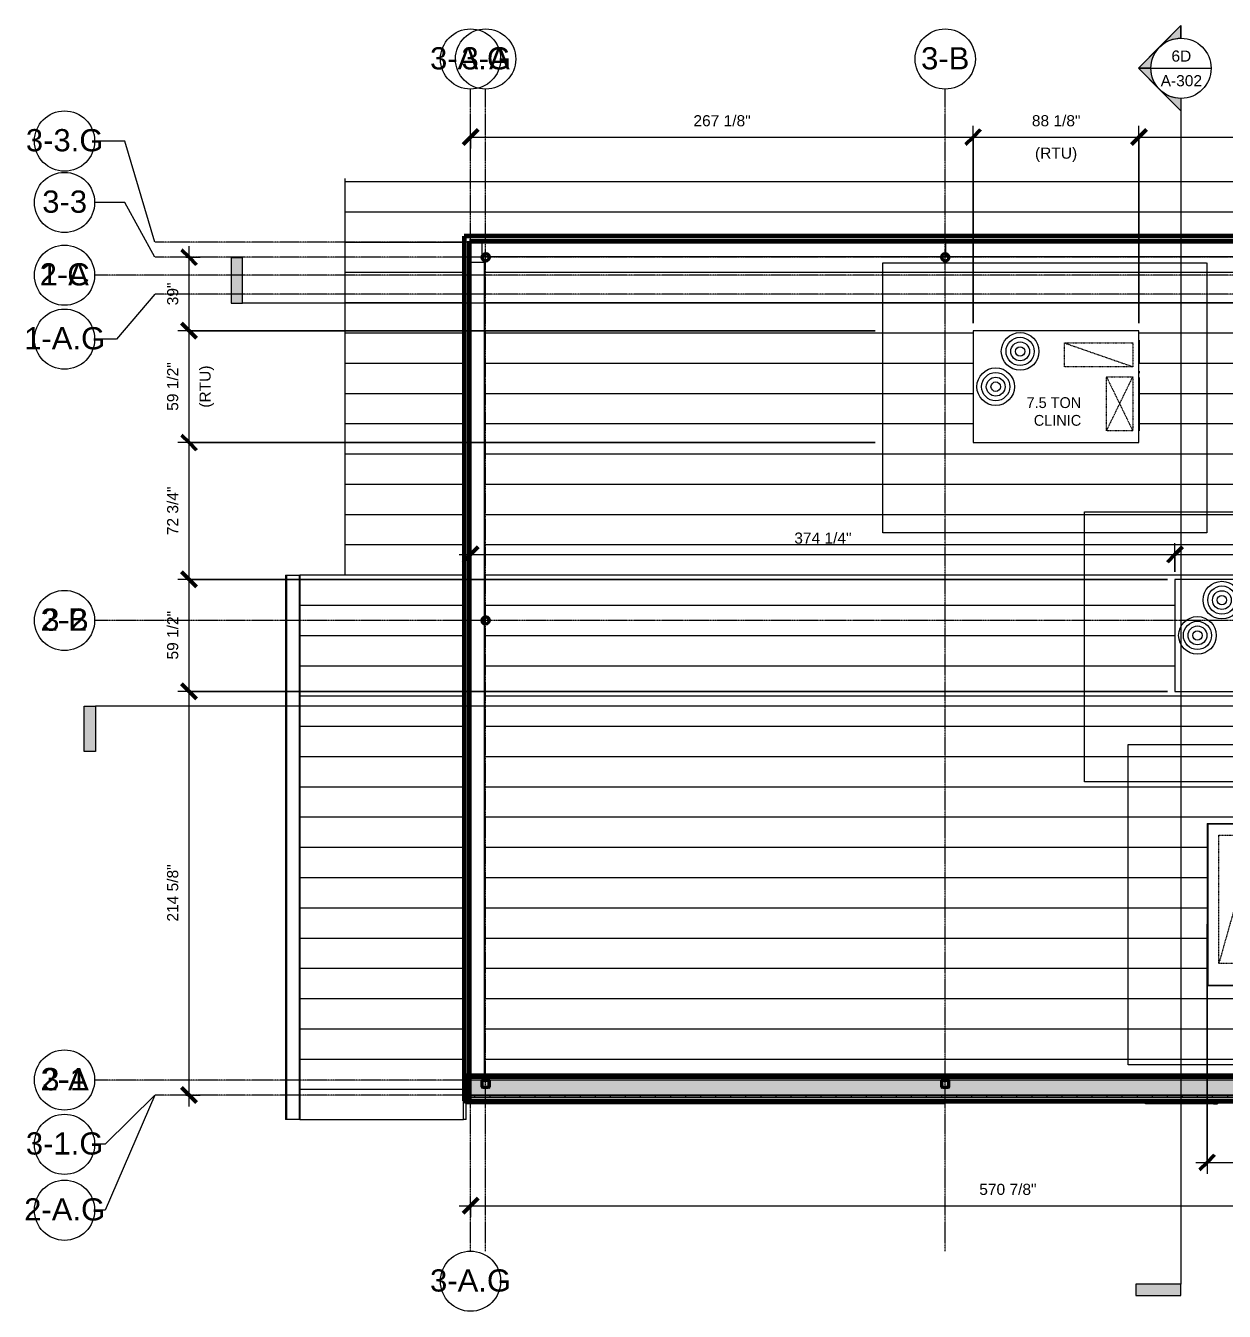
# Model space of a CAD drawing. Header units: inches. Extents: x 21314 to 29196, y -23522 to -20467.
# Drawn here: x 28073 to 28710, y -22910 to -22227 of the extents above; entities that cross this region are included whole.
import ezdxf

# ---------------------------------------------------------------- set-up
doc = ezdxf.new("R2010")
doc.units = ezdxf.units.IN
doc.header["$MEASUREMENT"] = 0
for name, pattern in [('Dash', [0.25, 0.125, -0.125]), ('Grid Line 1_2_', [0.875, 0.5, -0.125, 0.125, -0.125]), ('Hidden', [0.28125, 0.1875, -0.09375])]:
    doc.linetypes.add(name, pattern=pattern)
for name, color, linetype, lineweight in [('A-ANNO-DIMS', 211, 'Continuous', 9), ('A-ANNO-DIMS-64', 211, 'Continuous', 9), ('A-GLAZ-CWMG', 51, 'Continuous', 9), ('A-ROOF', 132, 'Continuous', 9), ('A-ROOF-OTLN', 132, 'Continuous', 9), ('A-ROOF-PATT', 132, 'Continuous', 9), ('A-WALL', 113, 'Continuous', 9), ('A-WALL-PATT', 111, 'Continuous', 25), ('G-ANNO-SYMB', 111, 'Continuous', 9), ('M-EQPM', 50, 'Continuous', 9), ('M-EQPM-HDLN', 50, 'Dash', 9), ('M-EQPM-IDEN', 50, 'Continuous', 9), ('S-BEAM', 12, 'Continuous', 9), ('S-COLS', 52, 'Continuous', 9), ('S-GRID', 1, 'Continuous', 9), ('S-GRID-IDEN', 1, 'Continuous', 9)]:
    doc.layers.add(name, color=color, linetype=linetype, lineweight=lineweight)
doc.styles.add('Arial_2', font='arial.ttf', dxfattribs={"height": 11.802395})
doc.styles.add('Arial_3', font='arial.ttf', dxfattribs={"height": 5.901198})
doc.styles.add('Century Gothic_1', font='GOTHIC.TTF', dxfattribs={"height": 5.748447})
doc.dimstyles.new('OD_Dimension', dxfattribs={"dimscale": 12, "dimtxt": 6, "dimasz": 0.666667, "dimexe": 0.5, "dimexo": 0.333333, "dimgap": 0.333333, "dimtad": 1, "dimdec": 3, "dimrnd": 0.125, "dimzin": 0, "dimdsep": 46, "dimlunit": 5, "dimtxsty": 'Arial_3', "dimblk1": 'OBLIQUE', "dimblk2": 'OBLIQUE', "dimsah": 1, "dimcen": 0.09, "dimdle": 0.5, "dimazin": 0, "dimtfac": 1, "dimtdec": 4, "dimtix": 1, "dimtmove": 0, "dimatfit": 3, "dimfxl": 0, "dimtvp": 1, "dimfrac": 2, "dimtolj": 1, "dimtzin": 0, "dimarcsym": 0})
pattern_1 = [(45, (6247.439, 0), (-6.3356768, 6.3356768), []), (45, (6247.439, 9.6), (-6.3356768, 6.3356768), [])]

# ---------------------------------------------------------------- blocks, each defined once
blk = doc.blocks.new('Girt_C - 8_D-14_ Callout 70')
at = {"layer": 'S-BEAM'}
for p, q in [((22691.6, -22349.37), (22691.6, -22341.74)), ((22691.6, -22341.74), (22691.6, -22349.37)), ((22691.76, -22342.2), (22691.6, -22342.2)), ((22691.61, -22341.66), (22691.74, -22341.66)), ((22691.74, -22341.66), (22691.76, -22342.2)), ((22691.77, -22342.13), (22691.75, -22341.55)), ((22691.76, -22342.2), (22691.77, -22342.13)), ((22691.76, -22348.91), (22691.6, -22348.91)), ((22691.76, -22348.91), (22691.74, -22349.44)), ((22691.75, -22349.55), (22691.77, -22348.98)), ((22691.77, -22348.98), (22691.76, -22348.91)), ((22314.02, -22349.55), (22315.55, -22349.55)), ((22315.78, -22349.55), (22553.25, -22349.55)), ((22553.48, -22349.55), (22556.8, -22349.55)), ((22557.03, -22349.55), (22691.61, -22349.55)), ((22691.74, -22349.44), (22691.61, -22349.44)), ((22691.61, -22349.55), (22691.75, -22349.55))]:
    blk.add_line(p, q, dxfattribs=at)
for centre, major_axis, start_param, end_param in [((22691.61, -22341.74), (0, 0.188), 0, 1.570796), ((22691.61, -22341.74), (0, 0.0782), 0.053099, 1.570796), ((22691.61, -22349.37), (0, 0.0782), 1.570796, 3.104544), ((22691.61, -22349.37), (0, 0.188), 1.570796, 3.141593)]:
    blk.add_ellipse(centre, major_axis=major_axis, ratio=0.041631, start_param=start_param, end_param=end_param, dxfattribs=at)
blk = doc.blocks.new('Carrier_48TC_St_ Callout 71')
at = {"layer": 'M-EQPM', "linetype": 'Hidden'}
for p, q in [((-92.06, -77.75), (-92.06, 65.75)), ((-92.06, 65.75), (80.06, 65.75)), ((80.06, 65.75), (80.06, -77.75)), ((80.06, -77.75), (-92.06, -77.75))]:
    blk.add_line(p, q, dxfattribs=at)
at = {"layer": 'M-EQPM'}
for p, q in [((44.06, 29.75), (-44.06, 29.75)), ((-44.06, 29.75), (-44.06, -29.75)), ((44.06, -29.75), (44.06, 29.75)), ((44.19, 24.75), (44.06, 24.75)), ((44.19, 24.75), (44.19, 12.12)), ((44.06, 12.12), (44.19, 12.12)), ((44.19, 8.15), (44.06, 8.15)), ((44.06, 7.1), (44.19, 7.1)), ((44.19, 8.13), (44.19, 8.15)), ((44.19, 8.15), (44.19, 7.1)), ((44.19, 7.1), (44.19, 7.12)), ((44.19, 4.87), (44.06, 4.87)), ((44.19, 4.87), (44.19, -23.5)), ((44.06, -23.5), (44.19, -23.5)), ((-44.06, -29.75), (44.06, -29.75))]:
    blk.add_line(p, q, dxfattribs=at)
for centre, radius in [((-19.06, 18.75), 10), ((-19.06, 18.75), 7.5), ((-19.06, 18.75), 5), ((-19.06, 18.75), 2.5), ((-32.06, 0), 10), ((-32.06, 0), 7.5), ((-32.06, 0), 5), ((-32.06, 0), 2.5)]:
    blk.add_circle(centre, radius, dxfattribs=at)
at = {"layer": 'M-EQPM-HDLN'}
for p, q in [((4.44, 23.25), (40.81, 10.62)), ((4.44, 10.62), (4.44, 23.25)), ((4.44, 23.25), (40.81, 23.25)), ((40.81, 23.25), (40.81, 10.62)), ((40.81, 10.62), (4.44, 10.62)), ((26.81, -23.5), (40.81, 5.25)), ((26.81, 5.25), (40.81, -23.5)), ((26.81, -23.5), (26.81, 5.25)), ((26.81, 5.25), (40.81, 5.25)), ((40.81, 5.25), (40.81, -23.5)), ((40.81, -23.5), (26.81, -23.5))]:
    blk.add_line(p, q, dxfattribs=at)
blk = doc.blocks.new('Rectangular Mul_ Callout 72')
at = {"layer": 'A-GLAZ-CWMG'}
for p, q in [((22313.77, -22799.93), (22277.7, -22799.93)), ((22313.77, -22798.62), (22313.77, -22799.93))]:
    blk.add_line(p, q, dxfattribs=at)
blk = doc.blocks.new('Rectangular Mul_ Callout 73')
at = {"layer": 'A-GLAZ-CWMG'}
blk.add_line((22277.7, -22799.93), (22241.52, -22799.93), dxfattribs=at)
blk = doc.blocks.new('Girt_C - 8_D-14_ Callout 71')
at = {"layer": 'S-BEAM'}
for p, q in [((22061.14, -22352.55), (22061.33, -22352.55)), ((22061.33, -22352.55), (22068.95, -22352.55)), ((22068.95, -22352.55), (22069.14, -22352.55)), ((22069.14, -22541.13), (22069.14, -22352.55)), ((22069.14, -22544.71), (22069.14, -22541.39)), ((22069.14, -22785.05), (22069.14, -22544.98))]:
    blk.add_line(p, q, dxfattribs=at)
blk = doc.blocks.new('Girt_C - 8_D-14_ Callout 72')
at = {"layer": 'S-BEAM'}
for p, q in [((22067.89, -22341.74), (22067.89, -22341.55)), ((22067.89, -22349.18), (22067.89, -22341.74)), ((22314.02, -22341.55), (22314.02, -22341.74)), ((22314.02, -22341.74), (22314.02, -22348.1)), ((22314.02, -22348.29), (22314.02, -22349.37)), ((22068.02, -22349.55), (22071.35, -22349.55)), ((22071.57, -22349.55), (22312, -22349.55)), ((22312.23, -22349.55), (22314.02, -22349.55)), ((22314.02, -22349.37), (22314.02, -22349.55))]:
    blk.add_line(p, q, dxfattribs=at)
blk = doc.blocks.new('Rectangular Mul_ Callout 74')
at = {"layer": 'A-GLAZ-CWMG'}
blk.add_line((22060.58, -22799.93), (22059.4, -22799.93), dxfattribs=at)
blk = doc.blocks.new('Rectangular Mul_ Callout 75')
at = {"layer": 'A-GLAZ-CWMG'}
for p, q in [((-2, 0.19), (-2, 1.5)), ((-2, 1.5), (0, 1.5)), ((0, 1.5), (0, 0.19))]:
    blk.add_line(p, q, dxfattribs=at)
blk = doc.blocks.new('Rectangular Mul_ Callout 76')
at = {"layer": 'A-GLAZ-CWMG'}
for p, q in [((22458.52, -22799.93), (22421.33, -22799.93)), ((22458.52, -22798.62), (22458.52, -22799.93))]:
    blk.add_line(p, q, dxfattribs=at)
blk = doc.blocks.new('Rectangular Mul_ Callout 77')
at = {"layer": 'A-GLAZ-CWMG'}
for p, q in [((22420.33, -22799.93), (22420.33, -22798.62)), ((22421.33, -22799.93), (22420.33, -22799.93))]:
    blk.add_line(p, q, dxfattribs=at)
blk = doc.blocks.new('HSS-Hollow Stru_ Callout 70')
at = {"layer": 'S-BEAM'}
for p, q in [((22059.4, -22808.3), (22059.4, -22798.62)), ((22058.08, -22808.3), (22057.87, -22808.3)), ((22059.12, -22808.3), (22058.08, -22808.3)), ((22059.36, -22808.3), (22059.12, -22808.3)), ((22059.4, -22808.3), (22059.36, -22808.3))]:
    blk.add_line(p, q, dxfattribs=at)
blk = doc.blocks.new('AHU-Rooftop-Car_ Callout 70')
at = {"layer": 'M-EQPM', "linetype": 'Hidden'}
for p, q in [((-105.94, -85.19), (-105.94, 85.19)), ((-105.94, 85.19), (99.94, 85.19)), ((99.94, 85.19), (99.94, -85.19)), ((99.94, -85.19), (-105.94, -85.19))]:
    blk.add_line(p, q, dxfattribs=at)
at = {"layer": 'M-EQPM'}
for p, q in [((-63.94, 43.19), (63.94, 43.19)), ((-63.94, 43.19), (-63.94, -43.19)), ((-63.47, 42.47), (-63.47, -42.47)), ((-63.47, 42.47), (-63.47, -42.47)), ((63.22, 42.72), (-63.22, 42.72)), ((63.22, 42.72), (-63.22, 42.72)), ((-22.27, 42.72), (-22.27, -42.72)), ((-21.27, 42.72), (-21.27, -42.72)), ((19.41, 42.72), (19.41, -42.72)), ((20.91, 42.72), (20.91, -42.72)), ((63.47, -42.47), (63.47, 42.47)), ((63.47, -42.47), (63.47, 42.47)), ((63.94, -43.19), (63.94, 43.19)), ((-0.68, -43.19), (-63.94, -43.19)), ((-63.22, -42.72), (63.22, -42.72)), ((-63.22, -42.72), (63.22, -42.72)), ((-0.68, -42.72), (-0.68, -46.34)), ((-0.68, -46.34), (9.32, -46.34)), ((9.32, -46.34), (9.32, -42.72)), ((14.91, -43.19), (9.32, -43.19)), ((14.91, -42.72), (14.91, -46.34)), ((14.91, -46.34), (18.41, -46.34)), ((18.41, -46.34), (18.41, -42.72)), ((63.94, -43.19), (18.41, -43.19))]:
    blk.add_line(p, q, dxfattribs=at)
for centre, radius in [((48.09, 26.19), 12), ((48.09, 26.19), 3), ((34.41, 0), 12), ((34.41, 0), 3), ((48.09, -26.19), 12), ((48.09, -26.19), 3)]:
    blk.add_circle(centre, radius, dxfattribs=at)
for centre, start, end in [((-63.22, 42.47), 90, 180), ((-63.22, 42.47), 90, 180), ((63.22, 42.47), 0, 90), ((63.22, 42.47), 0, 90), ((-63.22, -42.47), 180, 270), ((-63.22, -42.47), 180, 270), ((63.22, -42.47), 270, 0), ((63.22, -42.47), 270, 0)]:
    blk.add_arc(centre, 0.25, start, end, dxfattribs=at)
at = {"layer": 'M-EQPM-HDLN'}
for p, q in [((-38.44, 36.94), (-57.69, -31.19)), ((-57.69, -31.19), (-57.69, 36.94)), ((-57.69, 36.94), (-38.44, 36.94)), ((-38.44, 36.94), (-38.44, -31.19)), ((-10.19, 36.94), (15.31, -24.69)), ((-10.19, -24.69), (15.31, 36.94)), ((-10.19, -24.69), (-10.19, 36.94)), ((-10.19, 36.94), (15.31, 36.94)), ((15.31, 36.94), (15.31, -24.69)), ((15.31, -24.69), (-10.19, -24.69)), ((-38.44, -31.19), (-57.69, -31.19))]:
    blk.add_line(p, q, dxfattribs=at)
blk = doc.blocks.new('Grid - Grid Hea_ Callout 70')
at = {"layer": 'S-GRID-IDEN'}
blk.add_circle((0, 0), 0.25, dxfattribs=at)
blk = doc.blocks.new('Section - 3_32__ Callout 70')
at = {"layer": 'G-ANNO-SYMB'}
blk.add_hatch(color=256, dxfattribs=at).paths.add_polyline_path([(0, 0.375), (0, 0), (-0.09375, 0), (-0.09375, 0.375)], flags=0)
for p, q in [((0, 0.375), (-0.09375, 0.375)), ((-0.09375, 0.375), (-0.09375, 0)), ((0, 0), (0, 0.375)), ((-0.09375, 0), (0, 0))]:
    blk.add_line(p, q, dxfattribs=at)
blk = doc.blocks.new('Section - Secti_ Callout 70')
at = {"layer": 'G-ANNO-SYMB'}
h = blk.add_hatch(color=256, dxfattribs=at)
edge = h.paths.add_edge_path(flags=0)
edge.add_line((-0.427, 0.177), (-0.25, 0.354))
edge.add_line((-0.25, 0.354), (-0.25, 0.25))
edge.add_arc((-0.25, 0), 0.25, 90, 135)
h = blk.add_hatch(color=256, dxfattribs=at)
edge = h.paths.add_edge_path(flags=0)
edge.add_arc((-0.25, 0), 0.25, 45, 90)
edge.add_line((-0.25, 0.25), (-0.25, 0.354))
edge.add_line((-0.25, 0.354), (-0.073, 0.177))
h = blk.add_hatch(color=256, dxfattribs=at)
edge = h.paths.add_edge_path(flags=0)
edge.add_arc((-0.25, 0), 0.25, 137.9216, 180)
edge.add_line((-0.5, 0), (-0.604, 0))
edge.add_line((-0.604, 0), (-0.436, 0.168))
h = blk.add_hatch(color=256, dxfattribs=at)
edge = h.paths.add_edge_path(flags=0)
edge.add_line((-0.064, 0.168), (0.104, 0))
edge.add_line((0.104, 0), (0, 0))
edge.add_arc((-0.25, 0), 0.25, 0, 42.0784)
for p, q in [((-0.25, 0.354), (-0.604, 0)), ((-0.25, 0.354), (-0.427, 0.177)), ((-0.25, 0.354), (0.104, 0)), ((-0.25, 0.25), (-0.25, 0.354)), ((-0.073, 0.177), (-0.25, 0.354)), ((-0.25, 0.354), (-0.25, 0.25)), ((-0.436, 0.168), (-0.604, 0)), ((0.104, 0), (-0.064, 0.168)), ((-0.604, 0), (-0.5, 0)), ((0, 0), (0.104, 0)), ((-0.5, 0), (-0.604, 0)), ((0, 0), (0.104, 0))]:
    blk.add_line(p, q, dxfattribs=at)
for start, end in [(360, 180), (90, 135), (45, 90), (137.9216, 180), (0, 42.0784), (180, 360)]:
    blk.add_arc((-0.25, 0), 0.25, start, end, dxfattribs=at)
blk = doc.blocks.new('DIMBLOCK22-Roof_ Callout 70')
at = {"layer": 'A-ANNO-DIMS-64'}
for p, q in [((28576.14, -22385.05), (28576.14, -22280.17)), ((28309.08, -22284.51), (28309.08, -22292.17)), ((28309.08, -22286.17), (28309.08, -22284.51)), ((28309.08, -22286.17), (28576.14, -22286.17)), ((28576.14, -22286.17), (28576.14, -22385.05))]:
    blk.add_line(p, q, dxfattribs=at)
at = {"layer": 'A-ANNO-DIMS-64', "lineweight": 50}
for p, q in [((28309.08, -22286.17), (28305.08, -22290.17)), ((28309.08, -22286.17), (28313.08, -22282.17)), ((28576.14, -22286.17), (28572.14, -22290.17)), ((28576.14, -22286.17), (28580.14, -22282.17))]:
    blk.add_line(p, q, dxfattribs=at)
at = {"layer": 'A-ANNO-DIMS-64', "color": 0, "insert": (28427.52, -22274.51), "char_height": 5.901, "width": 36.2215, "attachment_point": 1, "line_spacing_factor": 0.938532, "style": 'Arial_3'}
blk.add_mtext('267 1/8"', dxfattribs=at)
blk = doc.blocks.new('_Oblique')
at = {"color": 0, "linetype": 'ByBlock', "lineweight": -2}
blk.add_line((-0.5, -0.5), (0.5, 0.5), dxfattribs=at)
blk = doc.blocks.new('DIMBLOCK23-Roof_ Callout 70')
at = {"layer": 'A-ANNO-DIMS-64'}
for p, q in [((28576.14, -22385.05), (28576.14, -22280.17)), ((28664.27, -22385.05), (28664.27, -22280.17)), ((28576.14, -22286.17), (28664.27, -22286.17)), ((28576.14, -22286.17), (28576.14, -22385.05)), ((28664.27, -22286.17), (28664.27, -22385.05))]:
    blk.add_line(p, q, dxfattribs=at)
at = {"layer": 'A-ANNO-DIMS-64', "lineweight": 50}
for p, q in [((28576.14, -22286.17), (28572.14, -22290.17)), ((28576.14, -22286.17), (28580.14, -22282.17)), ((28664.27, -22286.17), (28660.27, -22290.17)), ((28664.27, -22286.17), (28668.27, -22282.17))]:
    blk.add_line(p, q, dxfattribs=at)
at = {"layer": 'A-ANNO-DIMS-64', "color": 0, "char_height": 5.901, "attachment_point": 1, "line_spacing_factor": 0.938532, "style": 'Arial_3'}
for s, insert, width in [('88 1/8"', (28607.37, -22274.51), 30.7938), ('(RTU)', (28609.03, -22291.74), 26.8062)]:
    blk.add_mtext(s, dxfattribs=dict(at, insert=insert, width=width))
blk = doc.blocks.new('DIMBLOCK24-Roof_ Callout 70')
at = {"layer": 'A-ANNO-DIMS-64'}
for p, q in [((28664.27, -22385.05), (28664.27, -22280.17)), ((28804.58, -22385.05), (28804.58, -22280.17)), ((28664.27, -22286.17), (28804.58, -22286.17)), ((28664.27, -22286.17), (28664.27, -22385.05)), ((28804.58, -22286.17), (28804.58, -22385.05))]:
    blk.add_line(p, q, dxfattribs=at)
at = {"layer": 'A-ANNO-DIMS-64', "lineweight": 50}
for p, q in [((28664.27, -22286.17), (28660.27, -22290.17)), ((28664.27, -22286.17), (28668.27, -22282.17)), ((28804.58, -22286.17), (28800.58, -22290.17)), ((28804.58, -22286.17), (28808.58, -22282.17))]:
    blk.add_line(p, q, dxfattribs=at)
at = {"layer": 'A-ANNO-DIMS-64', "color": 0, "insert": (28719.33, -22274.51), "char_height": 5.901, "width": 36.2215, "attachment_point": 1, "line_spacing_factor": 0.938532, "style": 'Arial_3'}
blk.add_mtext('140 1/4"', dxfattribs=at)
blk = doc.blocks.new('DIMBLOCK29-Roof_ Callout 70')
at = {"layer": 'A-ANNO-DIMS-64'}
for p, q in [((28679.36, -22580.74), (28153.48, -22580.74)), ((28159.48, -22801.3), (28159.48, -22580.74)), ((28159.48, -22580.74), (28679.36, -22580.74)), ((28157.82, -22795.3), (28165.48, -22795.3)), ((28159.48, -22795.3), (28157.82, -22795.3))]:
    blk.add_line(p, q, dxfattribs=at)
at = {"layer": 'A-ANNO-DIMS-64', "lineweight": 50}
for p, q in [((28159.48, -22580.74), (28155.48, -22576.74)), ((28159.48, -22580.74), (28163.48, -22584.74)), ((28159.48, -22795.3), (28155.48, -22791.3)), ((28159.48, -22795.3), (28163.48, -22799.3))]:
    blk.add_line(p, q, dxfattribs=at)
at = {"layer": 'A-ANNO-DIMS-64', "color": 0, "insert": (28147.83, -22703.11), "char_height": 5.901, "width": 36.2215, "attachment_point": 1, "rotation": 90, "line_spacing_factor": 0.938532, "style": 'Arial_3'}
blk.add_mtext('214 5/8"', dxfattribs=at)
blk = doc.blocks.new('DIMBLOCK30-Roof_ Callout 70')
at = {"layer": 'A-ANNO-DIMS-64', "lineweight": 50}
for p, q in [((28159.48, -22521.24), (28155.48, -22517.24)), ((28159.48, -22521.24), (28163.48, -22525.24)), ((28159.48, -22580.74), (28155.48, -22576.74)), ((28159.48, -22580.74), (28163.48, -22584.74))]:
    blk.add_line(p, q, dxfattribs=at)
at = {"layer": 'A-ANNO-DIMS-64'}
for p, q in [((28679.36, -22521.24), (28153.48, -22521.24)), ((28159.48, -22580.74), (28159.48, -22521.24)), ((28159.48, -22521.24), (28679.36, -22521.24)), ((28679.36, -22580.74), (28153.48, -22580.74)), ((28159.48, -22580.74), (28679.36, -22580.74))]:
    blk.add_line(p, q, dxfattribs=at)
at = {"layer": 'A-ANNO-DIMS-64', "color": 0, "insert": (28147.83, -22563.82), "char_height": 5.901, "width": 30.7938, "attachment_point": 1, "rotation": 90, "line_spacing_factor": 0.938532, "style": 'Arial_3'}
blk.add_mtext('59 1/2"', dxfattribs=at)
blk = doc.blocks.new('DIMBLOCK31-Roof_ Callout 70')
at = {"layer": 'A-ANNO-DIMS-64', "lineweight": 50}
for p, q in [((28159.48, -22448.55), (28155.48, -22444.55)), ((28159.48, -22448.55), (28163.48, -22452.55)), ((28159.48, -22521.24), (28155.48, -22517.24)), ((28159.48, -22521.24), (28163.48, -22525.24))]:
    blk.add_line(p, q, dxfattribs=at)
at = {"layer": 'A-ANNO-DIMS-64'}
for p, q in [((28524.14, -22448.55), (28153.48, -22448.55)), ((28159.48, -22521.24), (28159.48, -22448.55)), ((28159.48, -22448.55), (28524.14, -22448.55)), ((28679.36, -22521.24), (28153.48, -22521.24)), ((28159.48, -22521.24), (28679.36, -22521.24))]:
    blk.add_line(p, q, dxfattribs=at)
at = {"layer": 'A-ANNO-DIMS-64', "color": 0, "insert": (28147.83, -22497.73), "char_height": 5.901, "width": 30.7938, "attachment_point": 1, "rotation": 90, "line_spacing_factor": 0.938532, "style": 'Arial_3'}
blk.add_mtext('72 3/4"', dxfattribs=at)
blk = doc.blocks.new('DIMBLOCK32-Roof_ Callout 70')
at = {"layer": 'A-ANNO-DIMS-64'}
for p, q in [((28524.14, -22389.05), (28153.48, -22389.05)), ((28159.48, -22448.55), (28159.48, -22389.05)), ((28159.48, -22389.05), (28524.14, -22389.05)), ((28524.14, -22448.55), (28153.48, -22448.55)), ((28159.48, -22448.55), (28524.14, -22448.55))]:
    blk.add_line(p, q, dxfattribs=at)
at = {"layer": 'A-ANNO-DIMS-64', "lineweight": 50}
for p, q in [((28159.48, -22389.05), (28155.48, -22385.05)), ((28159.48, -22389.05), (28163.48, -22393.05)), ((28159.48, -22448.55), (28155.48, -22444.55)), ((28159.48, -22448.55), (28163.48, -22452.55))]:
    blk.add_line(p, q, dxfattribs=at)
at = {"layer": 'A-ANNO-DIMS-64', "color": 0, "char_height": 5.901, "attachment_point": 1, "rotation": 90, "line_spacing_factor": 0.938532, "style": 'Arial_3'}
for s, insert, width in [('59 1/2"', (28147.83, -22431.63), 30.7938), ('(RTU)', (28165.06, -22429.97), 26.8062)]:
    blk.add_mtext(s, dxfattribs=dict(at, insert=insert, width=width))
blk = doc.blocks.new('DIMBLOCK33-Roof_ Callout 70')
at = {"layer": 'A-ANNO-DIMS-64', "lineweight": 50}
for p, q in [((28159.48, -22350.05), (28155.48, -22346.05)), ((28159.48, -22350.05), (28163.48, -22354.05)), ((28159.48, -22389.05), (28155.48, -22385.05)), ((28159.48, -22389.05), (28163.48, -22393.05))]:
    blk.add_line(p, q, dxfattribs=at)
at = {"layer": 'A-ANNO-DIMS-64'}
for p, q in [((28159.48, -22389.05), (28159.48, -22344.05)), ((28157.82, -22350.05), (28165.48, -22350.05)), ((28159.48, -22350.05), (28157.82, -22350.05)), ((28524.14, -22389.05), (28153.48, -22389.05)), ((28159.48, -22389.05), (28524.14, -22389.05))]:
    blk.add_line(p, q, dxfattribs=at)
at = {"layer": 'A-ANNO-DIMS-64', "color": 0, "insert": (28147.83, -22375.55), "char_height": 5.901, "width": 14.4, "attachment_point": 1, "rotation": 90, "line_spacing_factor": 0.938532, "style": 'Arial_3'}
blk.add_mtext('39"', dxfattribs=at)
blk = doc.blocks.new('DIMBLOCK39-Roof_ Callout 70')
at = {"layer": 'A-ANNO-DIMS-64'}
for p, q in [((28879.95, -22548.43), (28879.95, -22860.12)), ((28879.95, -22854.12), (28879.95, -22548.43)), ((28303.08, -22854.12), (28879.95, -22854.12)), ((28309.08, -22852.46), (28309.08, -22860.12)), ((28309.08, -22854.12), (28309.08, -22852.46))]:
    blk.add_line(p, q, dxfattribs=at)
at = {"layer": 'A-ANNO-DIMS-64', "lineweight": 50}
for p, q in [((28309.08, -22854.12), (28305.08, -22858.12)), ((28309.08, -22854.12), (28313.08, -22850.12)), ((28879.95, -22854.12), (28875.95, -22858.12)), ((28879.95, -22854.12), (28883.95, -22850.12))]:
    blk.add_line(p, q, dxfattribs=at)
at = {"layer": 'A-ANNO-DIMS-64', "color": 0, "insert": (28579.42, -22842.46), "char_height": 5.901, "width": 36.2215, "attachment_point": 1, "line_spacing_factor": 0.938532, "style": 'Arial_3'}
blk.add_mtext('570 7/8"', dxfattribs=at)
blk = doc.blocks.new('DIMBLOCK42-Roof_ Callout 70')
at = {"layer": 'A-ANNO-DIMS-64'}
for p, q in [((28700.49, -22704.43), (28700.49, -22837.08)), ((28700.49, -22831.08), (28700.49, -22704.43)), ((28828.36, -22704.43), (28828.36, -22837.08)), ((28828.36, -22831.08), (28828.36, -22704.43)), ((28694.49, -22831.08), (28828.36, -22831.08))]:
    blk.add_line(p, q, dxfattribs=at)
at = {"layer": 'A-ANNO-DIMS-64', "lineweight": 50}
for p, q in [((28700.49, -22831.08), (28704.49, -22827.08)), ((28828.36, -22831.08), (28832.36, -22827.08)), ((28700.49, -22831.08), (28696.49, -22835.08)), ((28828.36, -22831.08), (28824.36, -22835.08))]:
    blk.add_line(p, q, dxfattribs=at)
at = {"layer": 'A-ANNO-DIMS-64', "color": 0, "insert": (28749.33, -22819.42), "char_height": 5.901, "width": 36.2215, "attachment_point": 1, "line_spacing_factor": 0.938532, "style": 'Arial_3'}
blk.add_mtext('127 7/8"', dxfattribs=at)
blk = doc.blocks.new('DIMBLOCK44-Roof_ Callout 70')
at = {"layer": 'A-ANNO-DIMS-64', "lineweight": 50}
for p, q in [((28309.08, -22507.99), (28313.08, -22503.99)), ((28683.36, -22507.99), (28687.36, -22503.99)), ((28309.08, -22507.99), (28305.08, -22511.99)), ((28683.36, -22507.99), (28679.36, -22511.99))]:
    blk.add_line(p, q, dxfattribs=at)
at = {"layer": 'A-ANNO-DIMS-64'}
for p, q in [((28309.08, -22506.33), (28309.08, -22513.99)), ((28309.08, -22507.99), (28309.08, -22506.33)), ((28683.36, -22517.24), (28683.36, -22501.99)), ((28303.08, -22507.99), (28683.36, -22507.99)), ((28683.36, -22507.99), (28683.36, -22517.24))]:
    blk.add_line(p, q, dxfattribs=at)
at = {"layer": 'A-ANNO-DIMS-64', "color": 0, "insert": (28481.13, -22496.33), "char_height": 5.901, "width": 36.2215, "attachment_point": 1, "line_spacing_factor": 0.938532, "style": 'Arial_3'}
blk.add_mtext('374 1/4"', dxfattribs=at)
blk = doc.blocks.new('DIMBLOCK45-Roof_ Callout 70')
at = {"layer": 'A-ANNO-DIMS-64'}
for p, q in [((28683.36, -22517.24), (28683.36, -22501.99)), ((28771.49, -22517.24), (28771.49, -22501.99)), ((28683.36, -22507.99), (28777.49, -22507.99)), ((28683.36, -22507.99), (28683.36, -22517.24)), ((28771.49, -22507.99), (28771.49, -22517.24))]:
    blk.add_line(p, q, dxfattribs=at)
at = {"layer": 'A-ANNO-DIMS-64', "lineweight": 50}
for p, q in [((28683.36, -22507.99), (28687.36, -22503.99)), ((28771.49, -22507.99), (28775.49, -22503.99)), ((28683.36, -22507.99), (28679.36, -22511.99)), ((28771.49, -22507.99), (28767.49, -22511.99))]:
    blk.add_line(p, q, dxfattribs=at)
at = {"layer": 'A-ANNO-DIMS-64', "color": 0, "insert": (28714.59, -22496.33), "char_height": 5.901, "width": 30.7938, "attachment_point": 1, "line_spacing_factor": 0.938532, "style": 'Arial_3'}
blk.add_mtext('88 1/8"', dxfattribs=at)

msp = doc.modelspace()

# ---------------------------------------------------------------- hatches: boundary and pattern name
at = {"layer": 'A-ROOF-PATT'}
h = msp.add_hatch(dxfattribs=at)
h.set_pattern_fill('FP_26', color=256, style=0, pattern_type=2)
h.set_pattern_definition([(0, (6285.112, -180.953), (0, 16.082), [])])
h.paths.add_polyline_path([(28218.3288, -22808.3028), (28305.3288, -22808.3028), (28305.3288, -22786.5528), (28305.7663, -22786.5528), (28305.7663, -22338.7403), (28947.2038, -22338.7403), (28947.2038, -22341.5528), (28939.1837, -22341.5779), (28939.2008, -22342.1987), (28939.043, -22342.1987), (28939.043, -22348.908), (28939.2007, -22348.908), (28939.182, -22349.5528), (28804.4647, -22349.5528), (28804.5788, -22350.0528), (28804.357, -22350.9503), (28803.8258, -22351.6165), (28803.0239, -22352.0027), (28802.1338, -22352.0027), (28801.3245, -22351.6073), (28800.7769, -22350.9206), (28800.5788, -22350.0528), (28800.6929, -22349.5528), (28563.2147, -22349.553), (28563.3288, -22350.0528), (28563.107, -22350.9503), (28562.5758, -22351.6165), (28561.7739, -22352.0027), (28560.8838, -22352.0027), (28560.0745, -22351.6073), (28559.5269, -22350.9206), (28559.3288, -22350.0528), (28559.4429, -22349.5528), (28319.0097, -22349.5528), (28319.1238, -22350.0528), (28318.902, -22350.9503), (28318.3708, -22351.6165), (28317.5689, -22352.0027), (28316.6788, -22352.0027), (28315.8695, -22351.6073), (28315.3219, -22350.9206), (28315.1238, -22350.0528), (28315.3288, -22349.1553), (28315.3288, -22341.5528), (28308.5788, -22341.5779), (28308.6039, -22352.5528), (28316.5788, -22352.5528), (28316.5788, -22541.1294), (28316.6338, -22541.103), (28317.5239, -22541.103), (28318.3331, -22541.4983), (28318.8808, -22542.185), (28319.0788, -22543.0528), (28318.857, -22543.9503), (28318.3258, -22544.6165), (28317.5239, -22545.0027), (28316.5788, -22545.0218), (28316.5788, -22785.0528), (29044.5788, -22785.0528), (29044.5788, -22446.6778), (29058.0788, -22446.6778), (29058.0788, -22372.8038), (29029.9498, -22372.8038), (29029.9498, -22372.6063), (29026.3903, -22372.6063), (29026.3903, -22372.7413), (29029.0993, -22372.7413), (29029.0993, -22372.6788), (29029.1618, -22372.6788), (29029.1618, -22372.8038), (29026.3278, -22372.8038), (29026.3278, -22370.6778), (29033.8278, -22370.6778), (29033.8278, -22370.5528), (29027.3903, -22370.5528), (29027.3903, -22370.3028), (29026.3278, -22370.3028), (29026.3278, -22308.0945), (28242.3288, -22308.0945), (28242.3288, -22519.0528), (28218.3288, -22519.0528), (28218.3288, -22802.5885)], flags=0)
h.paths.add_polyline_path([(28773.7431, -22740.4591), (28763.7431, -22740.4591), (28763.7431, -22737.3028), (28700.4853, -22737.3028), (28700.4853, -22650.9278), (28828.3603, -22650.9278), (28828.3603, -22737.3028), (28782.829, -22737.3028), (28782.829, -22740.4591), (28779.329, -22740.4591), (28779.329, -22737.3028), (28773.7431, -22737.3028)], flags=0)
h.paths.add_polyline_path([(28768.2353, -22580.7403), (28683.3603, -22580.7403), (28683.3603, -22521.2403), (28771.4853, -22521.2403), (28771.4853, -22526.2403), (28771.6103, -22526.2403), (28771.6103, -22538.8653), (28771.4853, -22538.8653), (28771.4853, -22542.8597), (28771.6103, -22542.8597), (28771.6103, -22543.8709), (28771.4853, -22543.8709), (28771.4853, -22546.1153), (28771.6103, -22546.1153), (28771.6103, -22574.4903), (28771.4853, -22574.4903), (28771.4853, -22580.7403)], flags=0)
h.paths.add_polyline_path([(28317.0788, -22544.8478), (28317.9763, -22544.6073), (28318.6413, -22543.9206), (28318.8738, -22543.0528), (28318.6333, -22542.1553), (28317.9422, -22541.4891), (28317.0788, -22541.2578), (28316.5788, -22541.3918), (28316.5788, -22544.7138), (28316.6338, -22544.7286)], flags=0)
h.paths.add_polyline_path([(28952.424, -22544.4278), (28879.9538, -22544.4278), (28879.9538, -22540.0528), (28879.8288, -22540.0528), (28879.8288, -22528.1778), (28879.9538, -22528.1778), (28879.9538, -22523.0584), (28879.8288, -22523.0584), (28879.8288, -22522.0472), (28879.9538, -22522.0472), (28879.9538, -22519.4278), (28879.8288, -22519.4278), (28879.8288, -22487.6778), (28879.9538, -22487.6778), (28879.9538, -22481.0528), (28995.8288, -22481.0528), (28995.8288, -22544.4278), (28978.3742, -22544.4278)], flags=0)
h.paths.add_polyline_path([(28633.5462, -22448.5528), (28576.1413, -22448.5528), (28576.1413, -22389.0528), (28664.2663, -22389.0528), (28664.2663, -22394.0528), (28664.3913, -22394.0528), (28664.3913, -22406.6778), (28664.2663, -22406.6778), (28664.2663, -22410.6722), (28664.3913, -22410.6722), (28664.3913, -22411.6834), (28664.2663, -22411.6834), (28664.2663, -22413.9278), (28664.3913, -22413.9278), (28664.3913, -22442.3028), (28664.2663, -22442.3028), (28664.2663, -22448.5528), (28647.0163, -22448.5528)], flags=0)
h.paths.add_polyline_path([(28826.5989, -22433.0528), (28804.5788, -22433.0528), (28804.5788, -22389.0528), (28878.9538, -22389.0528), (28878.9538, -22391.3028), (28879.0788, -22391.3028), (28879.0788, -22401.8028), (28878.9538, -22401.8028), (28878.9538, -22405.7972), (28879.0788, -22405.7972), (28879.0788, -22406.8084), (28878.9538, -22406.8084), (28878.9538, -22409.6778), (28879.0788, -22409.6778), (28879.0788, -22426.4278), (28878.9538, -22426.4278), (28878.9538, -22433.0528), (28829.0053, -22433.0528)], flags=0)
h.paths.add_polyline_path([(29029.5961, -22371.0315), (29029.6998, -22371.0315), (29029.6998, -22370.9693), (29029.8873, -22370.9693), (29029.8873, -22370.7403), (29026.3903, -22370.742), (29026.3903, -22371.0315), (29027.5078, -22371.0315)], flags=0)
h.paths.add_polyline_path([(28942.1489, -22352.0027), (28941.2588, -22352.0027), (28940.4495, -22351.6073), (28939.9019, -22350.9206), (28939.7038, -22350.0528), (28939.9256, -22349.1553), (28940.4568, -22348.4891), (28941.2588, -22348.103), (28942.1489, -22348.103), (28942.9581, -22348.4983), (28943.5058, -22349.185), (28943.7038, -22350.0528), (28943.482, -22350.9503), (28942.9508, -22351.6165), (28942.4704, -22351.8478)], flags=0)
h.paths.add_polyline_path([(28561.3288, -22351.8478), (28562.2263, -22351.6073), (28562.8913, -22350.9206), (28563.1238, -22350.0528), (28562.9898, -22349.5528), (28559.6678, -22349.5528), (28559.5338, -22350.0528), (28559.7743, -22350.9503), (28560.4313, -22351.6073), (28560.8838, -22351.7286)], flags=0)
h.paths.add_polyline_path([(28941.7038, -22351.8478), (28942.6013, -22351.6073), (28943.2663, -22350.9206), (28943.4988, -22350.0528), (28943.2583, -22349.1553), (28942.6013, -22348.4983), (28941.7038, -22348.2578), (28940.8063, -22348.4983), (28940.1413, -22349.185), (28939.9088, -22350.0528), (28940.1493, -22350.9503), (28940.8405, -22351.6165), (28941.2588, -22351.7286)], flags=0)
h.paths.add_polyline_path([(28317.1238, -22351.8478), (28318.0213, -22351.6073), (28318.6863, -22350.9206), (28318.9188, -22350.0528), (28318.7848, -22349.5528), (28315.4628, -22349.5528), (28315.3288, -22350.0528), (28315.5693, -22350.9503), (28316.2263, -22351.6073), (28316.6788, -22351.7286)], flags=0)
h.paths.add_polyline_path([(28802.5788, -22351.8478), (28803.4763, -22351.6073), (28804.1413, -22350.9206), (28804.3738, -22350.0528), (28804.2398, -22349.5528), (28800.9178, -22349.5528), (28800.7838, -22350.0528), (28801.0243, -22350.9503), (28801.6813, -22351.6073), (28802.1338, -22351.7286)], flags=0)
h.paths.add_polyline_path([(28939.0423, -22341.6622), (28939.0461, -22341.6466), (28939.0395, -22341.6622)], flags=0)
at = {"layer": 'A-WALL-PATT', "lineweight": 9}
h = msp.add_hatch(dxfattribs=at)
h.set_pattern_fill('FP_28', color=256, style=0, pattern_type=2)
h.set_pattern_definition([(161.57, (6247.759, 0.32), (-2.560496185, -0.000537386), [0, -18.214, 2.022, 0]), (18.43, (6247.119, 0.32), (-2.560496185, 0.000537386), [0, -18.214, 2.022, 0]), (108.43, (6247.759, 0.32), (1.27922091, -6.400876726), [6.07, -14.166]), (71.57, (6247.119, 0.32), (1.27922091, 6.400876726), [6.07, -14.166])])
h.paths.add_polyline_path([(28317.4539, -22795.3028), (29054.8288, -22795.3028), (29054.8288, -22787.3028), (28308.3288, -22787.3028), (28308.3288, -22795.3028)], flags=0)
h = msp.add_hatch(dxfattribs=at)
h.set_pattern_fill('FP_29', color=256, style=0, pattern_type=2)
h.set_pattern_definition([(0, (6247.439, 0), (0, 8), []), (90, (6247.439, 0), (-8, 5e-16), [])])
h.paths.add_polyline_path([(28308.3288, -22796.8028), (29056.3288, -22796.8028), (29056.3288, -22795.8028), (28308.3288, -22795.8028)], flags=0)
at = {"layer": 'S-COLS'}
h = msp.add_hatch(dxfattribs=at)
h.set_pattern_fill('FP_27', color=256, style=0, pattern_type=2)
h.set_pattern_definition(pattern_1)
h.paths.add_polyline_path([(28561.7739, -22352.0027), (28562.5758, -22351.6165), (28563.1308, -22350.9206), (28563.3288, -22350.0528), (28563.1308, -22349.185), (28562.5758, -22348.4891), (28561.7739, -22348.103), (28560.8838, -22348.103), (28560.0818, -22348.4891), (28559.5269, -22349.185), (28559.3288, -22350.0528), (28559.5269, -22350.9206), (28560.0818, -22351.6165), (28560.8838, -22352.0027)], flags=0)
h.paths.add_polyline_path([(28561.3288, -22351.8478), (28560.4313, -22351.6073), (28559.7743, -22350.9503), (28559.5338, -22350.0528), (28559.7743, -22349.1553), (28560.4313, -22348.4983), (28561.3288, -22348.2578), (28562.2263, -22348.4983), (28562.8833, -22349.1553), (28563.1238, -22350.0528), (28562.8833, -22350.9503), (28562.2263, -22351.6073)], flags=0)
h = msp.add_hatch(dxfattribs=at)
h.set_pattern_fill('FP_27', color=256, style=0, pattern_type=2)
h.set_pattern_definition(pattern_1)
h.paths.add_polyline_path([(28315.5448, -22791.3025), (28318.6128, -22791.3025), (28318.9423, -22791.166), (28319.0788, -22790.8365), (28319.0788, -22787.7685), (28318.9423, -22787.439), (28318.6128, -22787.3025), (28315.5448, -22787.3025), (28315.2153, -22787.439), (28315.0788, -22787.7685), (28315.0788, -22790.8365), (28315.2153, -22791.166)], flags=0)
h.paths.add_polyline_path([(28315.5448, -22791.0695), (28315.3801, -22791.0013), (28315.3118, -22790.8365), (28315.3118, -22787.7685), (28315.3801, -22787.6038), (28315.5448, -22787.5355), (28318.6128, -22787.5355), (28318.7776, -22787.6038), (28318.8458, -22787.7685), (28318.8458, -22790.8365), (28318.7776, -22791.0013), (28318.6128, -22791.0695), (28317.4539, -22791.0695)], flags=0)
h = msp.add_hatch(dxfattribs=at)
h.set_pattern_fill('FP_27', color=256, style=0, pattern_type=2)
h.set_pattern_definition(pattern_1)
h.paths.add_polyline_path([(28559.7948, -22791.3025), (28562.8628, -22791.3025), (28563.1923, -22791.166), (28563.3288, -22790.8365), (28563.3288, -22787.7685), (28563.1923, -22787.439), (28562.8628, -22787.3025), (28559.7948, -22787.3025), (28559.4653, -22787.439), (28559.3288, -22787.7685), (28559.3288, -22790.8365), (28559.4653, -22791.166)], flags=0)
h.paths.add_polyline_path([(28559.7948, -22791.0695), (28559.6301, -22791.0013), (28559.5618, -22790.8365), (28559.5618, -22787.7685), (28559.6301, -22787.6038), (28559.7948, -22787.5355), (28562.8628, -22787.5355), (28563.0276, -22787.6038), (28563.0958, -22787.7685), (28563.0958, -22790.8365), (28563.0276, -22791.0013), (28562.8628, -22791.0695)], flags=0)

# ---------------------------------------------------------------- linework, layer by layer
at = {"layer": 'A-ROOF', "lineweight": 18}
for p, q in [((28242.3288, -22308.0945), (28242.3288, -22519.0528)), ((28242.3288, -22519.0528), (28218.3288, -22519.0528)), ((28218.3288, -22519.0528), (28218.3288, -22808.3028)), ((28305.3288, -22786.5528), (28305.7663, -22786.5528)), ((28305.3288, -22808.3028), (28305.3288, -22786.5528)), ((28218.3288, -22808.3028), (28305.3288, -22808.3028))]:
    msp.add_line(p, q, dxfattribs=at)
at = {"layer": 'A-ROOF-OTLN'}
for p, q in [((28210.7795, -22519.0528), (28210.7795, -22808.3028)), ((28210.7795, -22519.0528), (28218.3288, -22519.0528)), ((28211.3913, -22808.3028), (28211.3913, -22519.0528)), ((28218.2663, -22808.3028), (28218.2663, -22519.0528)), ((28218.3288, -22808.3028), (28210.7795, -22808.3028))]:
    msp.add_line(p, q, dxfattribs=at)
at = {"layer": 'A-WALL', "lineweight": 60}
for p, q in [((28305.7663, -22338.7403), (28305.7663, -22798.3028)), ((28947.2038, -22338.7403), (28305.7663, -22338.7403)), ((28308.5788, -22798.3028), (28308.5788, -22341.5528)), ((28308.5788, -22341.5528), (28947.2038, -22341.5528)), ((29044.5788, -22785.0528), (28306.0788, -22785.0528)), ((28306.0788, -22785.0528), (28306.0788, -22798.6153)), ((28305.7663, -22798.3028), (28308.5788, -22798.3028)), ((28306.0788, -22798.6153), (29058.1413, -22798.6153))]:
    msp.add_line(p, q, dxfattribs=at)
at = {"layer": 'A-WALL', "lineweight": 18}
for p, q in [((28306.0788, -22795.8028), (28306.0788, -22339.0528)), ((28944.7038, -22339.0528), (28306.0788, -22339.0528)), ((29046.0788, -22786.5528), (28307.5788, -22786.5528)), ((28307.5788, -22786.5528), (28307.5788, -22798.3028)), ((28308.3288, -22787.3028), (28308.3288, -22796.8028)), ((29046.8288, -22787.3028), (28308.3288, -22787.3028)), ((28305.7663, -22795.8028), (28306.0788, -22795.8028)), ((29056.3288, -22796.8028), (28307.5788, -22796.8028)), ((29054.8288, -22795.3028), (28308.3288, -22795.3028)), ((29055.3288, -22795.8028), (28308.3288, -22795.8028)), ((29057.8288, -22798.3028), (28308.5788, -22798.3028))]:
    msp.add_line(p, q, dxfattribs=at)
at = {"layer": 'G-ANNO-SYMB'}
for p, q in [((28670.6122, -22249.5908), (28702.6122, -22249.5908)), ((28686.6122, -22265.5908), (28686.6122, -22895.8393)), ((29157.2718, -22374.357), (28187.8976, -22374.357)), ((29157.2718, -22588.6303), (28109.8268, -22588.6303))]:
    msp.add_line(p, q, dxfattribs=at)
at = {"layer": 'S-COLS', "lineweight": 40}
for p, q in [((28315.0788, -22787.7685), (28315.0788, -22790.8365)), ((28315.3118, -22790.8365), (28315.3118, -22787.7685)), ((28318.6128, -22787.3025), (28315.5448, -22787.3025)), ((28315.5448, -22787.5355), (28318.6128, -22787.5355)), ((28318.6128, -22791.0695), (28315.5448, -22791.0695)), ((28315.5448, -22791.3025), (28318.6128, -22791.3025)), ((28318.8458, -22787.7685), (28318.8458, -22790.8365)), ((28319.0788, -22790.8365), (28319.0788, -22787.7685)), ((28559.3288, -22787.7685), (28559.3288, -22790.8365)), ((28559.5618, -22790.8365), (28559.5618, -22787.7685)), ((28562.8628, -22787.3025), (28559.7948, -22787.3025)), ((28559.7948, -22787.5355), (28562.8628, -22787.5355)), ((28562.8628, -22791.0695), (28559.7948, -22791.0695)), ((28559.7948, -22791.3025), (28562.8628, -22791.3025)), ((28563.0958, -22787.7685), (28563.0958, -22790.8365)), ((28563.3288, -22790.8365), (28563.3288, -22787.7685))]:
    msp.add_line(p, q, dxfattribs=at)
for centre, radius, start, end in [((28317.1238, -22350.0528), 2, 0, 180), ((28317.1238, -22350.0528), 1.795, 0, 180), ((28561.3288, -22350.0528), 2, 0, 180), ((28561.3288, -22350.0528), 1.795, 0, 180), ((28317.1238, -22350.0528), 2, 180, 0), ((28317.1238, -22350.0528), 1.795, 180, 0), ((28561.3288, -22350.0528), 2, 180, 0), ((28561.3288, -22350.0528), 1.795, 180, 0), ((28317.0788, -22543.0528), 2, 0, 180), ((28317.0788, -22543.0528), 2, 180, 0), ((28317.0788, -22543.0528), 1.795, 0, 180), ((28317.0788, -22543.0528), 1.795, 180, 0), ((28315.5448, -22787.7685), 0.466, 90, 180), ((28315.5448, -22790.8365), 0.466, 180, 270), ((28315.5448, -22787.7685), 0.233, 90, 180), ((28315.5448, -22790.8365), 0.233, 180, 270), ((28318.6128, -22787.7685), 0.466, 0, 90), ((28318.6128, -22787.7685), 0.233, 0, 90), ((28318.6128, -22790.8365), 0.466, 270, 0), ((28318.6128, -22790.8365), 0.233, 270, 0), ((28559.7948, -22787.7685), 0.466, 90, 180), ((28559.7948, -22790.8365), 0.466, 180, 270), ((28559.7948, -22787.7685), 0.233, 90, 180), ((28559.7948, -22790.8365), 0.233, 180, 270), ((28562.8628, -22787.7685), 0.466, 0, 90), ((28562.8628, -22787.7685), 0.233, 0, 90), ((28562.8628, -22790.8365), 0.466, 270, 0), ((28562.8628, -22790.8365), 0.233, 270, 0)]:
    msp.add_arc(centre, radius, start, end, dxfattribs=at)
at = {"layer": 'S-GRID', "linetype": 'Grid Line 1_2_'}
for p, q in [((28309.0788, -22878.2166), (28309.0788, -22260.6758)), ((28317.0788, -22878.2166), (28317.0788, -22260.6758)), ((28561.3288, -22878.2166), (28561.3288, -22260.6758)), ((29157.7718, -22342.0528), (28141.3268, -22342.0528)), ((29157.7718, -22350.0528), (28141.3268, -22350.0528)), ((29157.7718, -22359.5528), (28109.3268, -22359.5528)), ((29157.7718, -22359.5528), (28109.3268, -22359.5528)), ((29157.7718, -22369.5528), (28141.3268, -22369.5528)), ((29157.7718, -22543.0528), (28109.3268, -22543.0528)), ((29157.7718, -22543.0528), (28109.3268, -22543.0528)), ((29157.7718, -22787.3028), (28109.3268, -22787.3028)), ((29157.7718, -22787.3028), (28109.3268, -22787.3028)), ((29157.7718, -22795.3028), (28141.3268, -22795.3028)), ((29157.7718, -22795.3028), (28141.3268, -22795.3028))]:
    msp.add_line(p, q, dxfattribs=at)
at = {"layer": 'S-GRID'}
for p, q in [((28125.3268, -22288.2684), (28109.3268, -22288.2684)), ((28141.3268, -22342.0528), (28125.3268, -22288.2684)), ((28125.3268, -22320.9104), (28109.3268, -22320.9104)), ((28141.3268, -22350.0528), (28125.3268, -22320.9104)), ((28141.3268, -22369.5528), (28120.946, -22393.5276)), ((28120.946, -22393.5276), (28109.3268, -22393.5276)), ((28141.3268, -22795.3028), (28114.9224, -22821.468)), ((28141.3268, -22795.3028), (28114.9224, -22856.5144)), ((28114.9224, -22821.468), (28109.3268, -22821.468)), ((28114.9224, -22856.5144), (28109.3268, -22856.5144))]:
    msp.add_line(p, q, dxfattribs=at)

# ---------------------------------------------------------------- block references
at = {"layer": 'A-GLAZ-CWMG'}
for name, p in [('Rectangular Mul_ Callout 74', (6247.4386, 0)), ('Rectangular Mul_ Callout 73', (6066.5011, 0)), ('Rectangular Mul_ Callout 73', (6102.6886, 0)), ('Rectangular Mul_ Callout 73', (6138.8761, 0)), ('Rectangular Mul_ Callout 73', (6175.0636, 0)), ('Rectangular Mul_ Callout 73', (6211.2511, 0)), ('Rectangular Mul_ Callout 73', (6247.4386, 0)), ('Rectangular Mul_ Callout 72', (6247.4386, 0)), ('Rectangular Mul_ Callout 77', (6247.4386, 0)), ('Rectangular Mul_ Callout 76', (6247.4386, 0))]:
    msp.add_blockref(name, p, dxfattribs=at)
at = {"layer": 'A-GLAZ-CWMG', "extrusion": (0, 0, -1), "rotation": 180}
msp.add_blockref('Rectangular Mul_ Callout 75', (-28705.9538, -22798.4278), dxfattribs=at)
at = {"layer": 'G-ANNO-SYMB', "extrusion": (0, 0, -1), "xscale": 63.99999999999997, "yscale": 63.99999999999997, "zscale": 63.99999999999997}
for name, p, rotation in [('Section - Secti_ Callout 70', (-28686.6122, -22265.5908), 270.0000000000003), ('Section - 3_32__ Callout 70', (-28109.8268, -22588.6303), 180)]:
    msp.add_blockref(name, p, dxfattribs=dict(at, rotation=rotation))
at = {"layer": 'G-ANNO-SYMB', "xscale": 63.99999999999997, "yscale": 63.99999999999997, "zscale": 63.99999999999997}
msp.add_blockref('Section - 3_32__ Callout 70', (28187.8976, -22374.357), dxfattribs=at)
at = {"layer": 'G-ANNO-SYMB', "xscale": 63.99999999999997, "yscale": 63.99999999999997, "zscale": 63.99999999999997, "rotation": 89.99999999999947}
msp.add_blockref('Section - 3_32__ Callout 70', (28686.6122, -22895.8393), dxfattribs=at)
at = {"layer": 'M-EQPM'}
for name, p in [('Carrier_48TC_St_ Callout 71', (28620.2038, -22418.8028)), ('Carrier_48TC_St_ Callout 71', (28727.4228, -22550.9903)), ('AHU-Rooftop-Car_ Callout 70', (28764.4228, -22694.1153))]:
    msp.add_blockref(name, p, dxfattribs=at)
at = {"layer": 'S-BEAM'}
for name in ['Girt_C - 8_D-14_ Callout 72', 'Girt_C - 8_D-14_ Callout 70', 'Girt_C - 8_D-14_ Callout 71', 'HSS-Hollow Stru_ Callout 70']:
    msp.add_blockref(name, (6247.4386, 0), dxfattribs=at)
at = {"layer": 'S-GRID-IDEN', "xscale": 63.99999999999997, "yscale": 63.99999999999997, "zscale": 63.99999999999997}
for p in [(28309.0788, -22244.6758), (28317.0788, -22244.6758), (28561.3288, -22244.6758), (28309.0788, -22894.2166)]:
    msp.add_blockref('Grid - Grid Hea_ Callout 70', p, dxfattribs=at)
at = {"layer": 'S-GRID-IDEN', "xscale": 63.99999999999997, "yscale": 63.99999999999997, "zscale": 63.99999999999997, "rotation": 89.99999999999972}
for p in [(28093.3268, -22288.2684), (28093.3268, -22320.9104), (28093.3268, -22359.5528), (28093.3268, -22359.5528), (28093.3268, -22393.5276), (28093.3268, -22543.0528), (28093.3268, -22543.0528), (28093.3268, -22787.3028), (28093.3268, -22787.3028), (28093.3268, -22821.468), (28093.3268, -22856.5144)]:
    msp.add_blockref('Grid - Grid Hea_ Callout 70', p, dxfattribs=at)

# ---------------------------------------------------------------- texts
at = {"layer": 'G-ANNO-SYMB', "char_height": 5.9012, "attachment_point": 2, "line_spacing_factor": 0.938532, "style": 'Arial_3'}
for s, insert, width in [('6D', (28686.8171, -22240.1447), 12.528), ('A-302', (28686.8171, -22253.2355), 26.208)]:
    msp.add_mtext(s, dxfattribs=dict(at, insert=insert, width=width))
at = {"layer": 'M-EQPM-IDEN', "insert": (28633.5874, -22424.4037), "char_height": 5.74845, "width": 34.848, "attachment_point": 3, "line_spacing_factor": 0.984117, "style": 'Century Gothic_1'}
msp.add_mtext('7.5 TON\\PCLINIC', dxfattribs=at)
at = {"layer": 'S-GRID-IDEN', "char_height": 11.8024, "attachment_point": 2, "line_spacing_factor": 0.938532, "style": 'Arial_2'}
for s, insert, width in [('3-A.G', (28309.0757, -22238.3845), 51.264), ('3-A', (28317.0757, -22238.3845), 30.528), ('3-B', (28561.3257, -22238.3845), 30.528), ('3-3.G', (28093.3918, -22281.9153), 49.104), ('3-3', (28093.3918, -22314.5573), 28.368), ('2-C', (28093.3918, -22353.1996), 31.536), ('1-A', (28093.3918, -22353.1996), 30.528), ('1-A.G', (28093.3918, -22387.1744), 51.264), ('2-B', (28093.3918, -22536.6996), 30.528), ('3-2', (28093.3918, -22536.6996), 28.368), ('2-A', (28093.3918, -22780.9496), 30.528), ('3-1', (28093.3918, -22780.9496), 28.368), ('3-1.G', (28093.3918, -22815.1148), 49.104), ('2-A.G', (28093.3918, -22850.1612), 51.264), ('3-A.G', (28309.0757, -22887.9254), 51.264)]:
    msp.add_mtext(s, dxfattribs=dict(at, insert=insert, width=width))

# ---------------------------------------------------------------- dimensions: what is measured, and where the dimension line sits
at = {"layer": 'A-ANNO-DIMS'}
for base, p1, p2, override, picture, middle in [((28576.1413182685, -22286.1675946185), (28309.0788182684, -22280.510740369), (28576.1413182685, -22389.0528103972), {"dimpost": '<>', "dimfxl": 288.277227}, 'DIMBLOCK22-Roof_ Callout 70', (28442.6100682684, -22279.11636146)), ((28804.5788182683, -22286.1675946185), (28664.2663182685, -22389.0528103972), (28804.5788182683, -22389.0528103972), {"dimpost": '<>', "dimfxl": 140.3125}, 'DIMBLOCK24-Roof_ Callout 70', (28734.4225682684, -22279.11636146)), ((28683.36029, -22507.98833), (28309.07882, -22502.33147), (28683.36029, -22521.24031), {"dimpost": '<>', "dimfxl": 374.758804}, 'DIMBLOCK44-Roof_ Callout 70', (28496.21955, -22500.93508)), ((28771.4853, -22507.9883), (28683.3603, -22521.2403), (28771.4853, -22521.2403), {"dimpost": '<>', "dimfxl": 88.125}, 'DIMBLOCK45-Roof_ Callout 70', (28727.4228, -22500.9371)), ((28879.9538, -22854.1181), (28309.0788, -22848.4612), (28879.9538, -22544.4278), {"dimpost": '<>', "dimfxl": 646.787887}, 'DIMBLOCK39-Roof_ Callout 70', (28594.5163, -22847.0668)), ((28828.3603, -22831.0786), (28700.4853, -22700.426), (28828.3603, -22700.426), {"dimpost": '<>', "dimfxl": 127.875}, 'DIMBLOCK42-Roof_ Callout 70', (28764.4228, -22824.0274))]:
    dim = msp.add_linear_dim(base=base, p1=p1, p2=p2, dimstyle='OD_Dimension', override=override, dxfattribs=at)
    dim.commit()
    dim.dimension.update_dxf_attribs({"geometry": picture, "text_midpoint": middle})
dim = msp.add_linear_dim(base=(28664.2663, -22286.1676), p1=(28576.1413, -22389.0528), p2=(28664.2663, -22389.0528), text='<>\\X(RTU)', dimstyle='OD_Dimension', override={"dimpost": '<>', "dimfxl": 88.125}, dxfattribs=at)
dim.commit()
dim.dimension.update_dxf_attribs({"geometry": 'DIMBLOCK23-Roof_ Callout 70', "text_midpoint": (28620.2038, -22286.1676)})
for base, p1, p2, override, picture, middle in [((28159.481, -22350.0528), (28528.1413, -22389.0528), (28153.8241, -22350.0528), {"dimpost": '<>', "dimfxl": 376.343433}, 'DIMBLOCK33-Roof_ Callout 70', (28152.466, -22369.5528)), ((28159.4809550839, -22448.5528103972), (28683.3602863653, -22521.2403103972), (28528.1413182685, -22448.5528103972), {"dimpost": '<>', "dimfxl": 171.395451}, 'DIMBLOCK31-Roof_ Callout 70', (28152.4277092386, -22484.8965603972)), ((28159.481, -22521.2403), (28683.3603, -22580.7403), (28683.3603, -22521.2403), {"dimpost": '<>', "dimfxl": 59.5}, 'DIMBLOCK30-Roof_ Callout 70', (28152.4297, -22550.9903)), ((28159.4809550839, -22580.7403103972), (28153.8241008344, -22795.3028103972), (28683.3602863653, -22580.7403103972), {"dimpost": '<>', "dimfxl": 571.354214}, 'DIMBLOCK29-Roof_ Callout 70', (28152.4297219254, -22688.0215603972))]:
    dim = msp.add_linear_dim(base=base, p1=p1, p2=p2, angle=90, dimstyle='OD_Dimension', override=override, dxfattribs=at)
    dim.commit()
    dim.dimension.update_dxf_attribs({"geometry": picture, "text_midpoint": middle})
dim = msp.add_linear_dim(base=(28159.481, -22389.0528), p1=(28528.1413, -22448.5528), p2=(28528.1413, -22389.0528), angle=90, text='<>\\X(RTU)', dimstyle='OD_Dimension', override={"dimpost": '<>', "dimfxl": 59.5}, dxfattribs=at)
dim.commit()
dim.dimension.update_dxf_attribs({"geometry": 'DIMBLOCK32-Roof_ Callout 70', "text_midpoint": (28159.481, -22418.8028)})

doc.saveas('drawing.dxf')
